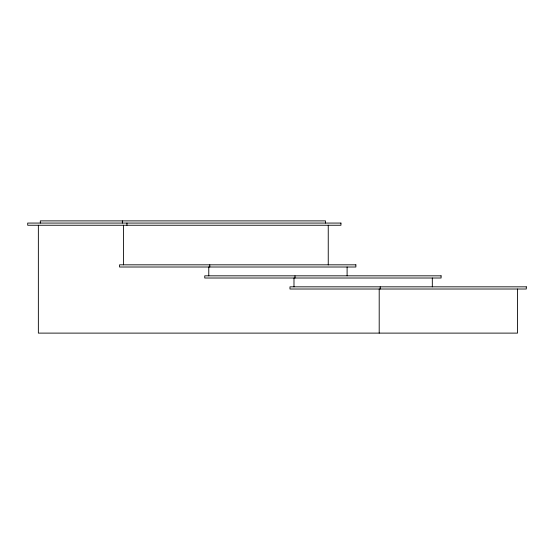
<?xml version="1.0" encoding="UTF-8"?>
<svg xmlns="http://www.w3.org/2000/svg" width="554" height="554" viewBox="0 0 554 554"><rect width="100%" height="100%" fill="white"/><g stroke="black" fill="none" stroke-linecap="round" stroke-linejoin="round"><path stroke-width="0.83" d="M517.526 289.015L517.526 333.113L38.358 333.113L38.358 225.249M432.314 278.011L432.314 286.834M380.21 286.834L380.21 289.015M379.199 289.015L379.199 333.113M347.102 267.007L347.102 275.83M328.245 225.249L328.245 264.944M325.482 223.068L325.482 220.887L40.317 220.887L40.317 223.068M294.998 275.83L294.998 278.011M293.987 278.011L293.987 286.834M209.786 264.826L209.786 267.007M208.775 267.007L208.775 275.83M126.949 223.068L126.949 225.249M123.563 225.249L123.563 264.826M122.372 220.887L122.372 223.068M340.952 223.068L27.7 223.068L27.7 225.249L340.952 225.249L340.952 223.068M355.876 264.826L119.546 264.826L119.546 267.007L355.876 267.007L355.876 264.826M441.088 275.83L204.758 275.83L204.758 278.011L441.088 278.011L441.088 275.83M526.3 286.834L289.971 286.834L289.971 289.015L526.3 289.015L526.3 286.834"/></g></svg>
